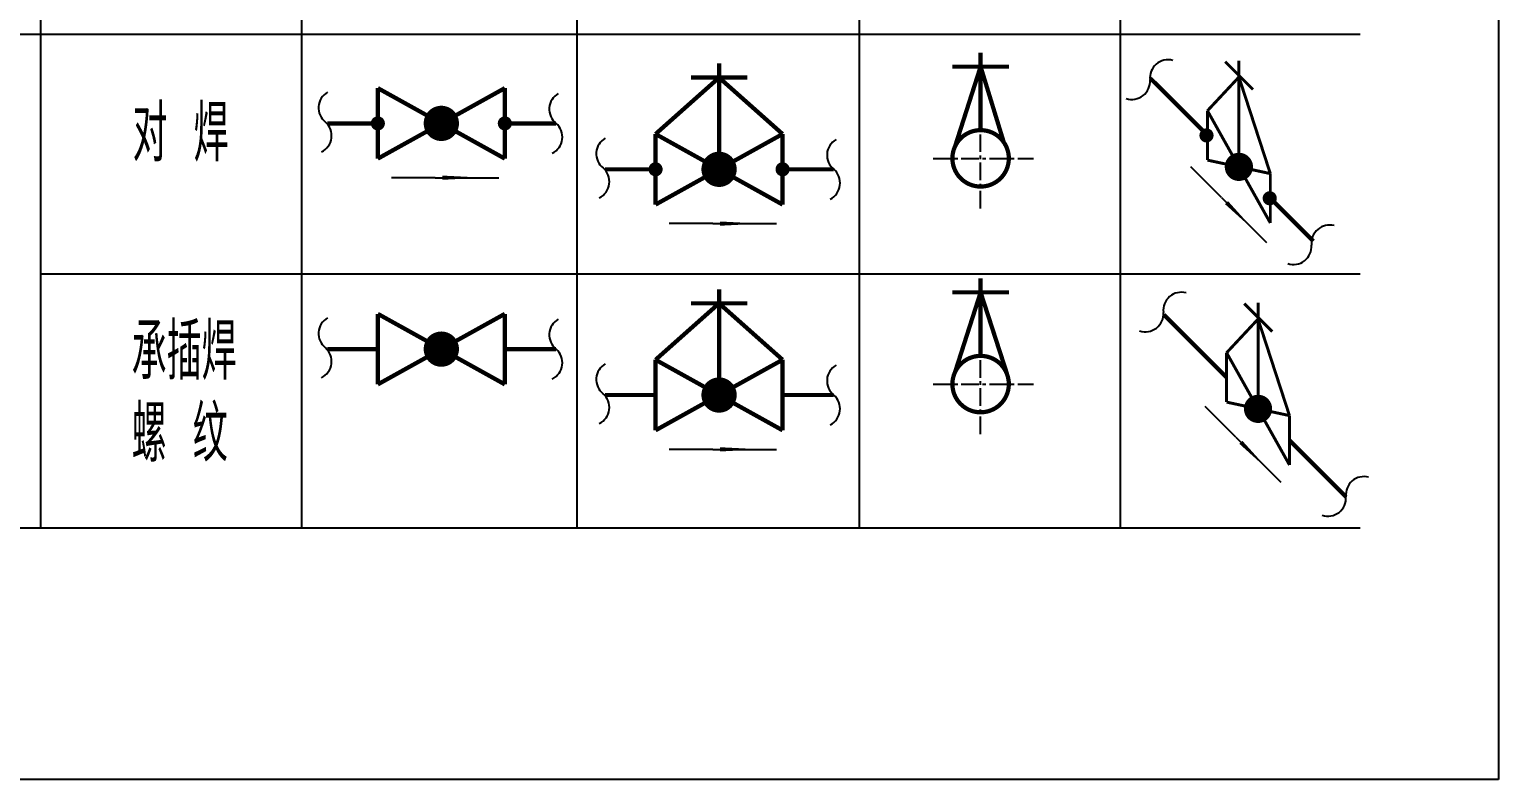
# Model space of a CAD drawing. Header units: inches. Extents: x -18 to 2014, y 4 to 801.
# Drawn here: x 1724.7 to 1828.8, y 283.4 to 336.6 of the extents above; entities that cross this region are included whole.
import ezdxf

# ---------------------------------------------------------------- set-up
doc = ezdxf.new("R2010")
doc.units = ezdxf.units.IN
doc.header["$MEASUREMENT"] = 0
doc.linetypes.add('CENTER', pattern=[2, 1.25, -0.25, 0.25, -0.25])
doc.layers.add('TEXT', color=6, linetype='Continuous')
doc.styles.get("Standard").update_dxf_attribs({"font": 'pdatxt.shx', "bigfont": 'hztxt.shx'})

# ---------------------------------------------------------------- blocks, each defined once
blk = doc.blocks.new('BZH')
at = {"layer": 'TEXT', "color": 6}
for centre, start, end in [((0.5330142281600274, 0.6703013697842835), 120.0646550722237, 231.5087731403127), ((-0.5614378965001379, -0.6466804327719728), 296.5830063715022, 49.03599266516452)]:
    blk.add_arc(centre, 0.8563924881481542, start, end, dxfattribs=at)
blk = doc.blocks.new('FH12')
blk.add_line((-1, 0), (8, 0))
blk.add_lwpolyline([(0, 0, 0.6, 0, 0), (6, 0, 0, 0, 0)], format="xyseb")

msp = doc.modelspace()

# ---------------------------------------------------------------- linework, layer by layer
at = {"color": 3}
for p, q in [((1828.765514827324, 530.3975612471626), (1828.765514827324, 283.3975612471625)), ((1725.454441292659, 504.2416515922142), (1725.454441292659, 301.2416515922144)), ((1743.954441292659, 504.2416515922142), (1743.954441292659, 301.2416515922144)), ((1763.454441292659, 504.2416515922142), (1763.454441292659, 301.2416515922144)), ((1783.454441292659, 504.2416515922139), (1783.454441292659, 301.2416515922144)), ((1801.954441292659, 504.2416515922139), (1801.954441292659, 301.2416515922144)), ((1670.88006038489, 336.2416515922144), (1818.952195459141, 336.2416515922144)), ((1753.417162951379, 326.0625048980315), (1750.326914015687, 326.0625048980315)), ((1809.132322520911, 324.6484744153516), (1806.947186542929, 326.8336103933337)), ((1773.094925656514, 322.8076901600346), (1770.004676720822, 322.8076901600346)), ((1725.454441292659, 319.2416515922144), (1818.952195459141, 319.2416515922144)), ((1810.150295152833, 307.6597818916808), (1807.965159174851, 309.8449178696629)), ((1773.094925656514, 306.8076901600346), (1770.004676720822, 306.8076901600346)), ((1671.952195459141, 301.2416515922144), (1818.952195459141, 301.2416515922144)), ((1828.765514827324, 283.3975612471625), (1663.765514827324, 283.3975612471625))]:
    msp.add_line(p, q, dxfattribs=at)
at = {"color": 3, "linetype": 'CENTER'}
for p, q in [((1792.063174788972, 323.8841638733841), (1792.063174788972, 329.9517964761945)), ((1788.69468757304, 327.4336829957527), (1795.810599362597, 327.4336829957527)), ((1792.063174788972, 307.8841638733841), (1792.063174788972, 313.9517964761945)), ((1788.69468757304, 311.4336829957527), (1795.810599362597, 311.4336829957527))]:
    msp.add_line(p, q, dxfattribs=at)
at = {"color": 3}
for points, const_width in [([(1773.531850536098, 326.6570913551425), (1773.531850536098, 334.1570913551425)], 0.3), ([(1792.063174788972, 329.4336829958455), (1792.063174788972, 334.9336829957527)], 0.3), ([(1809.384884501648, 334.2913846894283), (1811.36478348897, 332.3114857021058)], 0.21), ([(1810.363673480577, 326.8305750491607), (1810.363673480577, 334.3511117528306)], 0.21), ([(1773.531850536098, 333.1570913551425), (1769.031850536098, 329.1570913551425)], 0.3), ([(1771.531850536098, 333.1570913551425), (1775.531850536098, 333.1570913551425)], 0.3), ([(1773.531850536098, 333.1570913551425), (1778.031850536098, 329.1570913551425)], 0.3), ([(1790.063174788972, 333.9336829957527), (1794.063174788972, 333.9336829957527)], 0.3), ([(1792.063174788972, 333.9336829957527), (1790.241623632369, 328.251312177109)], 0.3), ([(1792.063174788972, 333.9336829957527), (1793.703800807112, 328.5775126460576)], 0.3), ([(1804.088162994152, 333.1060855355861), (1808.136287119839, 329.0579614098988)], 0.3), ([(1810.363673480577, 333.1939078393551), (1808.136287119839, 330.8079614098984)], 0.21), ([(1810.363673480577, 333.1939078393551), (1812.591059841315, 326.3531886884232)], 0.21), ([(1749.354087830963, 332.4119060931394), (1749.354087830963, 327.4119060931392)], 0.3), ([(1749.354087830963, 332.4119060931392), (1758.354087830963, 327.4119060931392)], 0.3), ([(1749.354087830963, 327.4119060931392), (1758.354087830963, 332.4119060931392)], 0.3), ([(1758.354087830963, 332.4119060931392), (1758.354087830963, 327.4119060931394)], 0.3), ([(1745.775845788865, 329.9119060931392), (1749.354087830963, 329.9119060931392)], 0.3), ([(1758.354087830963, 329.9119060931392), (1761.985455416182, 329.9119060931392)], 0.3), ([(1808.136287119839, 330.8079614098984), (1808.136287119839, 327.3079614098982)], 0.21), ([(1808.136287119839, 330.8079614098984), (1812.591059841315, 322.8531886884232)], 0.21), ([(1769.031850536098, 329.1570913551425), (1769.031850536098, 324.1570913551423)], 0.3), ([(1769.031850536098, 324.1570913551425), (1778.031850536098, 329.1570913551425)], 0.3), ([(1769.031850536098, 329.1570913551425), (1778.031850536098, 324.1570913551425)], 0.3), ([(1778.031850536098, 329.1570913551425), (1778.031850536098, 324.1570913551425)], 0.3), ([(1808.136287119839, 327.3079614098982), (1812.591059841315, 326.3531886884232)], 0.21), ([(1765.453608494, 326.6570913551425), (1769.031850536098, 326.6570913551425)], 0.3), ([(1778.031850536098, 326.6570913551423), (1781.663218121317, 326.6570913551425)], 0.3), ([(1812.591059841315, 326.3531886884232), (1812.591059841315, 322.8531886884232)], 0.21), ([(1812.591059841314, 324.603188688423), (1815.63107763441, 321.5631708953275)], 0.3), ([(1792.063174788972, 313.4336829958455), (1792.063174788972, 318.9336829957527)], 0.3), ([(1773.531850536098, 310.6570913551425), (1773.531850536098, 318.1570913551425)], 0.3), ([(1790.063174788972, 317.9336829957527), (1794.063174788972, 317.9336829957527)], 0.3), ([(1792.063174788972, 317.9336829957527), (1790.241623632369, 312.251312177109)], 0.3), ([(1792.063174788972, 317.9336829957527), (1793.929645103986, 312.1740176300837)], 0.3), ([(1749.354087830963, 316.4119060931394), (1749.354087830963, 311.4119060931392)], 0.3), ([(1749.354087830963, 311.4119060931392), (1758.354087830963, 316.4119060931392)], 0.3), ([(1749.354087830963, 316.4119060931392), (1758.354087830963, 311.4119060931392)], 0.3), ([(1758.354087830963, 316.4119060931392), (1758.354087830963, 311.4119060931394)], 0.3), ([(1773.531850536098, 317.1570913551425), (1769.031850536098, 313.1570913551425)], 0.3), ([(1771.531850536098, 317.1570913551425), (1775.531850536098, 317.1570913551425)], 0.3), ([(1773.531850536098, 317.1570913551425), (1778.031850536098, 313.1570913551425)], 0.3), ([(1805.04897583458, 316.3493291556813), (1809.493375835129, 311.9049291551322)], 0.3), ([(1810.741973216939, 317.1383524346616), (1812.721872204261, 315.1584534473394)], 0.21), ([(1811.720762195867, 309.677542794394), (1811.720762195867, 317.1980794980639)], 0.21), ([(1811.720762195867, 316.0408755845886), (1809.493375835129, 313.6549291551317)], 0.21), ([(1811.720762195867, 316.0408755845886), (1813.948148556605, 309.2001564336566)], 0.21), ([(1745.775845788865, 313.9119060931392), (1749.354087830963, 313.9119060931392)], 0.3), ([(1758.354087830963, 313.9119060931392), (1761.985455416182, 313.9119060931392)], 0.3), ([(1809.493375835129, 313.6549291551317), (1809.493375835129, 310.1549291551317)], 0.21), ([(1809.493375835129, 313.6549291551317), (1813.948148556605, 305.7001564336566)], 0.21), ([(1769.031850536098, 313.1570913551425), (1778.031850536098, 308.1570913551425)], 0.3), ([(1769.031850536098, 308.1570913551425), (1778.031850536098, 313.1570913551425)], 0.3), ([(1769.031850536098, 313.1570913551425), (1769.031850536098, 308.1570913551423)], 0.3), ([(1778.031850536098, 313.1570913551425), (1778.031850536098, 308.1570913551425)], 0.3), ([(1765.453608494, 310.6570913551425), (1769.031850536098, 310.6570913551425)], 0.3), ([(1778.031850536098, 310.6570913551423), (1781.663218121317, 310.6570913551425)], 0.3), ([(1809.493375835129, 310.1549291551317), (1813.948148556605, 309.2001564336566)], 0.21), ([(1813.948148556605, 309.2001564336566), (1813.948148556605, 305.7001564336566)], 0.21), ([(1813.948148556605, 307.4501564336561), (1817.950310672323, 303.4479943179384)], 0.3)]:
    msp.add_lwpolyline(points, dxfattribs=dict(at, const_width=const_width))
for points, const_width in [([(1753.229087830963, 329.9119060931392, 1), (1754.479087830963, 329.9119060931392, 1)], 1.25), ([(1749.104087830963, 329.9119060931392, 1), (1749.604087830963, 329.9119060931392, 1)], 0.5), ([(1758.104087830963, 329.9119060931392, 1), (1758.604087830963, 329.9119060931392, 1)], 0.5), ([(1807.818421357656, 329.0579614098991, 1), (1808.318421357656, 329.0579614098991, 1)], 0.5), ([(1768.781850536098, 326.6570913551425, 1), (1769.281850536098, 326.6570913551425, 1)], 0.5), ([(1772.906850536098, 326.6570913551425, 1), (1774.156850536098, 326.6570913551425, 1)], 1.25), ([(1777.781850536098, 326.6570913551423, 1), (1778.281850536098, 326.6570913551423, 1)], 0.5), ([(1809.863673480577, 326.8305750491607, 1), (1810.863673480577, 326.8305750491607, 1)], 1), ([(1812.29764756724, 324.6031886884228, 1), (1812.79764756724, 324.6031886884228, 1)], 0.5), ([(1753.229087830963, 313.9119060931392, 1), (1754.479087830963, 313.9119060931392, 1)], 1.25), ([(1772.906850536098, 310.6570913551425, 1), (1774.156850536098, 310.6570913551425, 1)], 1.25), ([(1811.220762195867, 309.677542794394, 1), (1812.220762195867, 309.677542794394, 1)], 1)]:
    msp.add_lwpolyline(points, format="xyb", close=True, dxfattribs=dict(at, const_width=const_width))
at = {"color": 3, "const_width": 0.3}
for points in [[(1793.451963712658, 325.9944938749459, 3497.569374170081), (1793.450316874229, 325.9929065261679, 3497.569374170081)], [(1793.451963712658, 309.9944938749459, 3497.569374170081), (1793.450316874229, 309.9929065261679, 3497.569374170081)]]:
    msp.add_lwpolyline(points, format="xyb", dxfattribs=at)

# ---------------------------------------------------------------- block references
at = {"color": 3}
for name, p, xscale, yscale, zscale, rotation in [('BZH', (1804.066778545126, 332.9882670932644), 1.499999999999932, 1.5, 1.5, 315), ('FH12', (1809.485875911505, 324.2949210247578), 0.4999999999999237, 0.5, 0.5, 314.9999999999816), ('BZH', (1815.507553351458, 321.2791119103227), 1.499999999999932, 1.5, 1.5, 315), ('BZH', (1805.016743012486, 316.5133201761153), 1.499999999999932, 1.5, 1.5, 315), ('FH12', (1810.503848543427, 307.3062285010872), 0.4999999999999237, 0.5, 0.5, 314.9999999999816), ('BZH', (1817.950310672323, 303.4479943179384), 1.499999999999932, 1.5, 1.5, 315)]:
    msp.add_blockref(name, p, dxfattribs=dict(at, xscale=xscale, yscale=yscale, zscale=zscale, rotation=rotation))
for name, p, xscale, yscale, zscale in [('BZH', (1745.637094579183, 330.0050732086627), 1.5, 1.5, 1.5), ('BZH', (1761.985455416182, 329.9119060931392), 1.5, 1.5, 1.5), ('BZH', (1765.314857284318, 326.7502584706661), 1.5, 1.5, 1.5), ('BZH', (1781.663218121317, 326.6570913551425), 1.5, 1.5, 1.5), ('FH12', (1753.917162951379, 326.0625048980315), 0.5, 0.5, 0.5), ('FH12', (1773.594925656514, 322.8076901600346), 0.5, 0.5, 0.5), ('BZH', (1745.637094579183, 314.0050732086627), 1.5, 1.5, 1.5), ('BZH', (1761.985455416182, 313.9119060931392), 1.5, 1.5, 1.5), ('BZH', (1765.314857284318, 310.7502584706661), 1.5, 1.5, 1.5), ('BZH', (1781.663218121317, 310.6570913551425), 1.5, 1.5, 1.5), ('FH12', (1773.594925656514, 306.8076901600346), 0.5, 0.5, 0.5)]:
    msp.add_blockref(name, p, dxfattribs=dict(at, xscale=xscale, yscale=yscale, zscale=zscale))

# ---------------------------------------------------------------- texts
at = {"color": 3, "width": 0.62}
for s, p in [('对  焊', (1731.978656854391, 327.212176503336)), ('承插焊', (1731.910405931023, 311.7431301328309)), ('螺  纹', (1731.910405931023, 305.9238638371842))]:
    msp.add_text(s, height=4, dxfattribs=at).set_placement(p)

doc.saveas('drawing.dxf')
